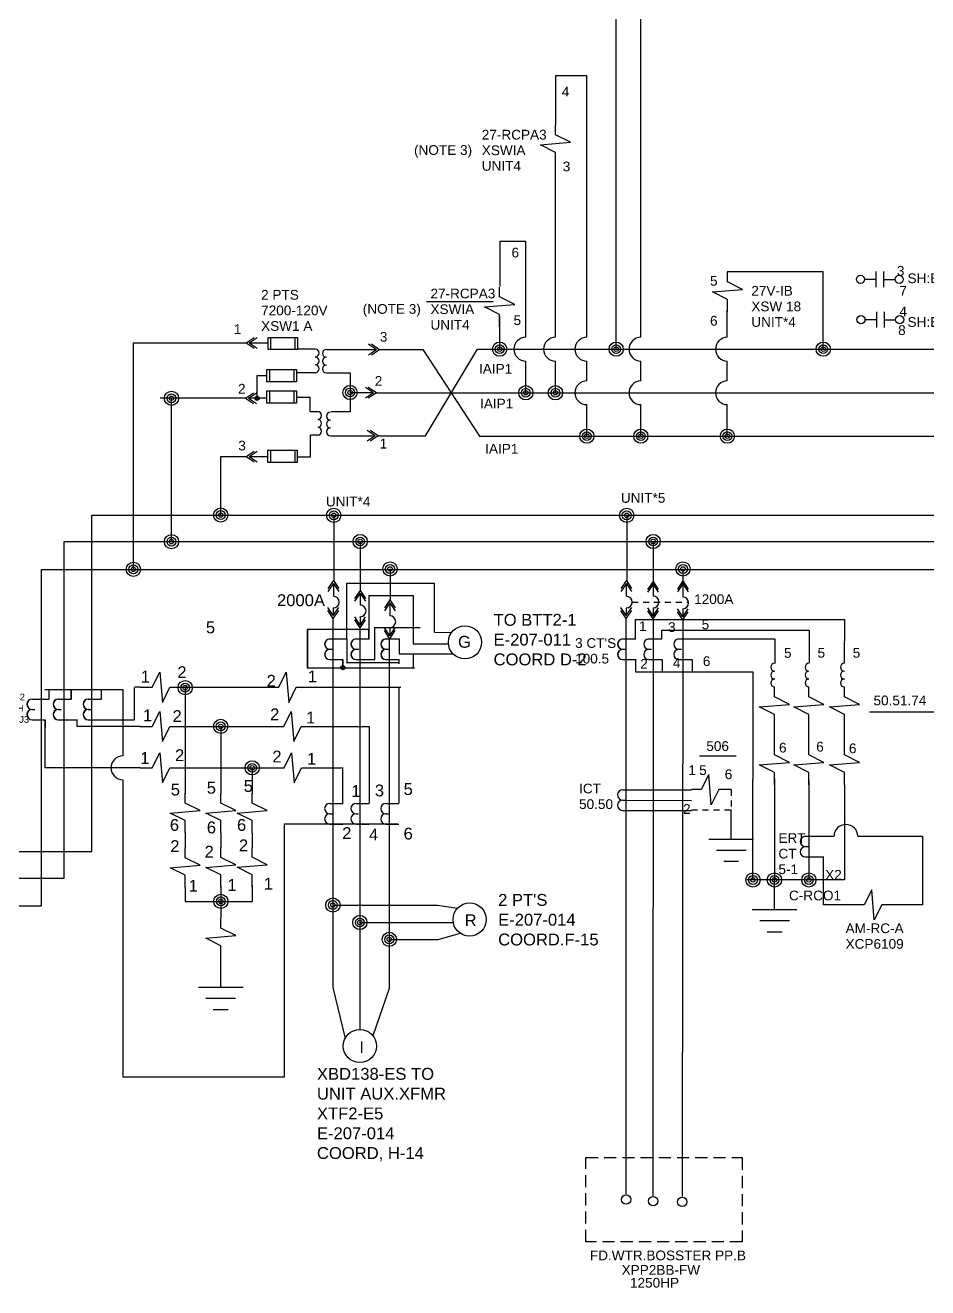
# Model space of a CAD drawing. Header units: millimetres. Extents: x 1 to 122, y 23 to 123.
# Drawn here: x 35.54 to 54.11, y 83.2 to 109.18 of the extents above; entities that cross this region are included whole.
import ezdxf
from ezdxf.enums import TextEntityAlignment as Align

# ---------------------------------------------------------------- set-up
doc = ezdxf.new("R2010")
doc.units = ezdxf.units.MM
doc.header["$MEASUREMENT"] = 0
doc.linetypes.add('HIDDEN', pattern=[0.375, 0.25, -0.125])
doc.linetypes.add('HIDDEN2', pattern=[0.1875, 0.125, -0.0625])
doc.layers.add('SYMS', color=7, linetype='Continuous')
doc.layers.add('WIRES', color=7, linetype='Continuous')
doc.styles.get("Standard").update_dxf_attribs({"font": 'arial.ttf'})
doc.styles.add('WD', font='romans.shx')

# ---------------------------------------------------------------- blocks, each defined once
blk = doc.blocks.new('hntvrh65')
for p, q in [((188.593, 219.765), (188.593, 219.453)), ((188.843, 219.765), (188.843, 219.702)), ((189.093, 219.765), (189.093, 219.453))]:
    blk.add_line(p, q)
for centre in [(188.718, 219.765), (188.968, 219.765)]:
    blk.add_arc(centre, 0.125, 0, 180)
blk = doc.blocks.new('WDDOT')
for radius in [0.03, 0.0187, 0.00929]:
    blk.add_circle((0, 0), radius)
blk = doc.blocks.new('htfjyhf')
for q in [(187.763, 220.325), (187.763, 220.2)]:
    blk.add_line((187.857, 220.262), q)
blk = doc.blocks.new('uycuy')
at = {"xscale": 0.3609041116214939, "yscale": 0.3609041116214939, "zscale": 0.3609041116214939}
for p in [(120.0938, 140.7292), (120.1061, 140.7292)]:
    blk.add_blockref('htfjyhf', p, dxfattribs=at)
blk = doc.blocks.new('htnvrj')
for p, q in [((189.0661, 220.992), (189.113, 221.0858)), ((189.113, 221.0858), (189.1286, 220.8983)), ((188.9899, 220.992), (189.0661, 220.992)), ((189.1286, 220.8983), (189.1755, 220.992)), ((189.1755, 220.992), (189.2361, 220.992))]:
    blk.add_line(p, q)
blk = doc.blocks.new('HGND2')
for p, q in [((0.125, 0.09375), (0.125, -0.09375)), ((0.171875, 0.0625), (0.171875, -0.0625)), ((0.125, 0), (0, 0)), ((0.21875, 0.03125), (0.21875, -0.03125))]:
    blk.add_line(p, q)
at = {"style": 'WD', "width": 0.8}
for tag, p in [('INST', (0.25, 0.3125)), ('LOC', (0.25, 0.15625)), ('TAG1', (0.25, 0)), ('DESC1', (0.25, -0.15625)), ('DESC2', (0.25, -0.3125))]:
    blk.add_attdef(tag, text='', height=0.125, dxfattribs=at).set_placement(p, align=Align.MIDDLE_LEFT)
at = {"style": 'WD', "flags": 1}
for tag in ['ASSYCODE', 'CAT', 'X4TERM01', 'MFG', 'FAMILY']:
    blk.add_attdef(tag, (0, 0), '', height=0.01, dxfattribs=at)
blk = doc.blocks.new('HT0_02')
blk.add_circle((0, 0), 0.0699)
at = {"style": 'WD', "flags": 1}
for tag, p in [('X2TERM01', (0, 0.0699)), ('X4TERM01', (-0.0699, 0)), ('X1TERM01', (0.0699, 0)), ('X8TERM01', (0, -0.0699))]:
    blk.add_attdef(tag, p, '', height=0.01, dxfattribs=at)
blk = doc.blocks.new('jcyurt')
for centre in [(192.433, 220.067), (192.433, 219.969), (192.433, 219.871)]:
    blk.add_arc(centre, 0.0492, 270, 90)
blk = doc.blocks.new('HFU0')
for p, q in [((-0.188, -0.078), (-0.188, 0.078)), ((-0.188, 0.078), (0.188, 0.078)), ((-0.156, 0.078), (-0.156, -0.078)), ((0.156, 0.078), (0.156, -0.078)), ((0.188, 0.078), (0.188, -0.078)), ((0.188, -0.078), (-0.188, -0.078))]:
    blk.add_line(p, q)
at = {"style": 'WD', "width": 0.7}
for tag, p in [('INST', (0, 0.328)), ('LOC', (0, 0.172)), ('DESC1', (0.007, -0.262)), ('DESC2', (0.007, -0.419)), ('DESC3', (0, -0.578))]:
    blk.add_attdef(tag, text='', height=0.125, dxfattribs=at).set_placement(p, align=Align.CENTER)
at = {"style": 'WD', "flags": 1}
for tag, p in [('X4TERM01', (-0.188, 0)), ('X1TERM02', (0.188, 0))]:
    blk.add_attdef(tag, p, '', height=0.01, dxfattribs=at)
at = {"style": 'WD', "width": 0.7}
blk.add_attdef('RATING1', text='', height=0.0938, dxfattribs=at).set_placement((0, 0), align=Align.MIDDLE_CENTER)
at = {"linetype": 'Continuous', "style": 'WD', "flags": 9}
for tag, p in [('ASSYCODE', (0.156, 0.118)), ('MFG', (0.156, 0.083)), ('CAT', (0.156, 0.102))]:
    blk.add_attdef(tag, text='', height=0.01, dxfattribs=at).set_placement(p, align=Align.CENTER)
at = {"linetype": 'Continuous', "style": 'WD', "width": 0.7, "flags": 8}
blk.add_attdef('TERM01', text='', height=0.1, dxfattribs=at).set_placement((-0.25, -0.016), align=Align.TOP_RIGHT)
blk.add_attdef('TERM02', text='', height=0.1, dxfattribs=at).set_placement((0.25, -0.016), align=Align.TOP_LEFT)
blk = doc.blocks.new('jcytrkyu')
for p, q in [((195.929, 222.196), (195.835, 222.196)), ((195.929, 222.258), (195.929, 222.133)), ((195.99, 222.258), (195.99, 222.133)), ((195.991, 222.196), (196.085, 222.196))]:
    blk.add_line(p, q)
for centre in [(195.805, 222.196), (196.115, 222.196)]:
    blk.add_circle(centre, 0.0322)

msp = doc.modelspace()

# ---------------------------------------------------------------- linework, layer by layer
for p, q in [((43.792, 103.5), (45.164, 103.5)), ((43.961, 96.695), (44.311, 96.689)), ((43.965, 96.453), (44.246, 96.453)), ((43.985, 96.251), (44.341, 96.248)), ((52.912, 95.055), (54.644, 95.055)), ((49.41, 94.149), (50.165, 94.149)), ((48.099, 93.453), (49.249, 93.453)), ((47.833, 93.24), (49.249, 93.233)), ((48.099, 93.026), (49.249, 93.026)), ((44.022, 91.08), (44.436, 91.019)), ((44.022, 90.721), (44.022, 90.721)), ((44.022, 90.721), (44.346, 90.721)), ((44.036, 90.373), (44.491, 90.499)), ((41.868, 89.385), (42.122, 88.337)), ((42.422, 89.369), (42.422, 88.524)), ((43.028, 89.363), (42.692, 88.391))]:
    msp.add_line(p, q)
at = {"linetype": 'Continuous'}
for p, q in [((43.722, 102.509), (44.883, 100.729)), ((43.774, 100.735), (44.847, 102.519))]:
    msp.add_line(p, q, dxfattribs=at)
at = {"linetype": 'HIDDEN2'}
msp.add_line((48.026, 97.314), (49.188, 97.314), dxfattribs=at)
at = {"linetype": 'HIDDEN'}
msp.add_lwpolyline([(47.075, 85.882), (50.29, 85.882), (50.29, 84.149), (47.075, 84.149)], close=True, dxfattribs=at)
for centre in [(41.877, 97.314), (47.906, 97.314), (48.458, 97.318), (42.429, 97.133), (49.068, 97.299), (43.039, 96.911)]:
    msp.add_arc(centre, 0.121, 270, 90)
at = {"layer": 'WIRES', "linetype": 'Continuous'}
for p, q in [((48.206, 102.763), (48.206, 110.908)), ((47.697, 102.519), (47.697, 109.446)), ((47.094, 108.145), (46.45, 108.145)), ((46.45, 108.145), (46.45, 107.136)), ((47.094, 102.763), (47.094, 108.145)), ((46.448, 102.763), (46.448, 106.452)), ((45.838, 104.738), (45.304, 104.738)), ((45.304, 104.738), (45.304, 103.812)), ((45.838, 102.763), (45.838, 104.738)), ((51.959, 104.112), (49.985, 104.112)), ((51.959, 102.519), (51.959, 104.112)), ((45.301, 102.519), (45.301, 103.188)), ((49.985, 102.763), (49.985, 103.324)), ((37.763, 97.988), (37.763, 102.65)), ((37.763, 102.65), (40.085, 102.65)), ((40.143, 102.65), (40.52, 102.65)), ((41.503, 102.52), (41.139, 102.52)), ((41.734, 102.515), (42.742, 102.515)), ((42.825, 102.509), (43.722, 102.509)), ((44.847, 102.519), (57.269, 102.519)), ((45.838, 101.622), (45.838, 102.274)), ((46.448, 101.622), (46.448, 102.274)), ((47.094, 101.867), (47.094, 102.274)), ((48.206, 101.867), (48.206, 102.274)), ((49.985, 101.867), (49.985, 102.274)), ((40.308, 101.509), (40.308, 101.975)), ((40.308, 101.975), (40.512, 101.975)), ((41.503, 102.035), (41.116, 102.035)), ((41.734, 102.029), (42.221, 102.029)), ((42.221, 102.029), (42.221, 101.228)), ((42.221, 101.628), (42.676, 101.628)), ((42.762, 101.622), (57.269, 101.622)), ((40.071, 101.509), (38.312, 101.509)), ((38.546, 98.558), (38.546, 101.521)), ((40.512, 101.509), (40.131, 101.509)), ((41.116, 101.533), (41.403, 101.533)), ((41.403, 101.238), (41.403, 101.533)), ((47.094, 100.729), (47.094, 101.378)), ((48.206, 100.729), (48.206, 101.378)), ((49.985, 100.729), (49.985, 101.378)), ((41.403, 101.238), (41.555, 101.238)), ((42.221, 101.228), (41.833, 101.228)), ((41.556, 100.751), (41.405, 100.751)), ((41.405, 100.307), (41.405, 100.751)), ((41.816, 100.737), (42.702, 100.737)), ((42.799, 100.735), (43.774, 100.735)), ((44.883, 100.729), (57.251, 100.729)), ((39.56, 99.105), (39.56, 100.312)), ((39.56, 100.312), (40.082, 100.312)), ((40.143, 100.313), (40.532, 100.313)), ((41.135, 100.315), (41.135, 100.315)), ((41.142, 100.307), (41.405, 100.307)), ((49.073, 97.997), (49.073, 97.689)), ((43.225, 96.13), (43.225, 96.047)), ((43.53, 95.965), (43.53, 96.251)), ((42.156, 96.068), (43.225, 96.068)), ((50.513, 95.876), (50.513, 93.661)), ((37.546, 95.513), (37.546, 94.149)), ((51.663, 94.369), (51.663, 94.898)), ((52.398, 94.369), (52.398, 94.829)), ((50.955, 94.369), (50.955, 94.819)), ((37.546, 93.66), (37.546, 87.542)), ((50.513, 91.597), (50.513, 93.661)), ((40.874, 87.542), (40.874, 92.753)), ((40.874, 92.753), (43.207, 92.753)), ((51.855, 92.069), (51.964, 92.069)), ((52.397, 91.597), (50.384, 91.597)), ((37.546, 87.542), (40.874, 87.542))]:
    msp.add_line(p, q, dxfattribs=at)
at = {"layer": 'WIRES'}
for p, q in [((36.905, 92.183), (36.905, 99.105)), ((36.905, 99.105), (113.85, 99.105)), ((41.886, 99.1), (41.886, 97.752)), ((47.915, 99.1), (47.915, 97.752)), ((36.336, 91.636), (36.336, 98.558)), ((36.336, 98.558), (113.697, 98.558)), ((42.43, 98.561), (42.43, 97.554)), ((48.459, 98.561), (48.459, 97.554)), ((35.869, 91.066), (35.869, 97.988)), ((35.869, 97.988), (113.658, 97.988)), ((43.044, 97.997), (43.044, 97.355)), ((41.878, 97.699), (41.878, 97.433)), ((42.153, 96.555), (42.153, 97.707)), ((42.153, 97.707), (43.961, 97.707)), ((43.961, 96.695), (43.961, 97.707)), ((47.907, 97.699), (47.907, 97.433)), ((49.068, 97.689), (49.068, 97.419)), ((42.428, 97.491), (42.428, 97.252)), ((42.614, 96.749), (42.614, 97.448)), ((42.614, 97.448), (43.523, 97.448)), ((43.523, 97.448), (43.523, 96.453)), ((48.457, 97.676), (48.457, 97.437)), ((41.876, 97.194), (41.876, 97.042)), ((43.039, 97.301), (43.039, 97.031)), ((47.905, 97.194), (47.905, 97.042)), ((48.458, 97.197), (48.458, 97.035)), ((49.069, 97.179), (49.069, 97.014)), ((41.868, 96.981), (41.868, 89.385)), ((42.429, 97.012), (42.429, 96.85)), ((47.897, 96.981), (47.897, 85.133)), ((48.099, 96.556), (48.099, 96.957)), ((48.099, 96.957), (52.394, 96.957)), ((48.46, 96.968), (48.451, 85.095)), ((49.07, 96.949), (49.057, 85.085)), ((52.394, 96.957), (52.393, 96.056)), ((42.61, 96.749), (41.341, 96.749)), ((41.341, 96.749), (41.341, 95.965)), ((42.614, 96.749), (41.345, 96.749)), ((41.345, 96.749), (41.345, 95.965)), ((42.422, 96.793), (42.422, 89.369)), ((42.61, 96.558), (42.61, 96.749)), ((42.614, 96.558), (42.614, 96.749)), ((42.725, 96.792), (43.657, 96.792)), ((42.729, 96.13), (42.729, 96.792)), ((42.729, 96.792), (43.661, 96.792)), ((43.04, 96.791), (43.04, 96.626)), ((48.639, 96.556), (48.639, 96.739)), ((48.639, 96.739), (51.67, 96.739)), ((51.67, 96.739), (51.67, 96.056)), ((42.013, 96.555), (42.157, 96.555)), ((42.153, 96.555), (42.153, 96.059)), ((42.157, 96.555), (42.157, 96.059)), ((43.028, 96.572), (43.028, 89.363)), ((43.229, 96.556), (43.229, 96.251)), ((43.523, 96.453), (43.965, 96.453)), ((49.254, 96.556), (50.96, 96.556)), ((50.96, 96.556), (50.96, 96.052)), ((42.069, 96.13), (42.069, 95.963)), ((42.073, 96.13), (42.073, 95.963)), ((42.524, 96.13), (42.729, 96.13)), ((43.229, 96.251), (43.985, 96.251)), ((48.099, 96.13), (48.099, 95.876)), ((48.642, 96.13), (48.642, 95.876)), ((49.259, 96.13), (49.259, 95.876)), ((41.341, 95.965), (43.543, 95.965)), ((41.345, 95.965), (43.548, 95.965)), ((48.099, 95.876), (50.513, 95.876)), ((35.938, 95.513), (37.546, 95.513)), ((36.029, 95.323), (36.029, 95.515)), ((36.483, 95.321), (36.483, 95.512)), ((36.487, 95.321), (36.487, 95.512)), ((37.107, 95.321), (37.107, 95.512)), ((37.901, 95.561), (37.785, 95.561)), ((37.785, 94.893), (37.785, 95.553)), ((38.714, 95.561), (40.53, 95.561)), ((38.828, 95.561), (38.828, 93.367)), ((41.315, 95.561), (43.267, 95.561)), ((43.226, 95.561), (43.226, 93.178)), ((35.886, 95.318), (36.03, 95.318)), ((35.943, 94.893), (35.943, 94.726)), ((35.947, 94.893), (35.947, 94.726)), ((36.397, 94.893), (36.602, 94.893)), ((36.602, 94.756), (36.602, 94.897)), ((37.103, 94.893), (37.785, 94.893)), ((35.947, 93.902), (35.947, 94.774)), ((37.901, 94.756), (36.602, 94.756)), ((38.714, 94.756), (40.631, 94.756)), ((39.56, 94.756), (39.56, 93.66)), ((41.418, 94.756), (42.616, 94.756)), ((42.616, 94.756), (42.616, 93.172)), ((37.901, 93.904), (35.943, 93.904)), ((38.714, 93.904), (40.611, 93.904)), ((40.208, 93.904), (40.208, 93.368)), ((41.425, 93.904), (42.082, 93.904)), ((42.068, 93.904), (42.068, 93.165)), ((39.56, 93.66), (39.56, 93.376)), ((50.955, 93.681), (50.955, 91.597)), ((51.663, 93.641), (51.663, 91.597)), ((52.398, 93.555), (52.397, 91.597)), ((38.827, 92.567), (38.827, 92.259)), ((39.559, 92.567), (39.559, 92.259)), ((40.208, 92.567), (40.208, 92.259)), ((51.858, 92.495), (52.18, 92.495)), ((52.669, 92.495), (54.004, 92.495)), ((54.004, 92.495), (54.004, 91.082)), ((32.644, 92.183), (36.905, 92.183)), ((51.964, 91.084), (51.964, 92.081)), ((32.074, 91.636), (36.336, 91.636)), ((39.56, 91.476), (39.562, 91.155)), ((40.208, 91.484), (40.21, 91.155)), ((38.827, 91.44), (38.827, 91.155)), ((31.607, 91.066), (35.869, 91.066)), ((38.827, 91.155), (40.21, 91.155)), ((39.562, 91.155), (39.562, 90.81)), ((41.868, 91.08), (44.022, 91.08)), ((52.602, 91.084), (51.964, 91.084)), ((54.004, 91.082), (53.377, 91.082)), ((42.422, 90.721), (44.022, 90.721)), ((43.028, 90.373), (44.036, 90.373))]:
    msp.add_line(p, q, dxfattribs=at)
at = {"layer": 'WIRES', "linetype": 'HIDDEN2'}
for p in [(50.063, 93.455), (49.249, 93.037)]:
    msp.add_line(p, (50.063, 93.037), dxfattribs=at)
at = {"layer": 'WIRES', "linetype": 'Continuous'}
for centre in [(45.838, 102.519), (46.448, 102.519), (47.094, 102.519), (48.206, 102.519), (49.985, 102.519), (47.094, 101.622), (48.206, 101.622), (49.985, 101.622), (37.546, 93.904)]:
    msp.add_arc(centre, 0.244, 90, 270, dxfattribs=at)
at = {"layer": 'WIRES'}
msp.add_arc((52.425, 92.495), 0.244, 0, 180, dxfattribs=at)

# ---------------------------------------------------------------- block references
for name, p, xscale, yscale, zscale, rotation in [('htnvrj', (777.047, -518.481), 3.305987744164149, 3.305987744164149, 3.305987744164149, 90), ('htnvrj', (780.587, -521.508), 3.305987744164149, 3.305987744164149, 3.305987744164149, 90), ('htnvrj', (775.897, -521.817), 3.305987744164149, 3.305987744164149, 3.305987744164149, 90), ('uycuy', (958.724, 1179.291), 4.888874362020808, 4.888874362020808, 4.888874362020808, 180), ('jcyurt', (358.338, 464.18), 1.645269508387359, 1.645269508387359, 1.645269508387359, 180), ('uycuy', (958.71, 1178.152), 4.888874362020808, 4.888874362020808, 4.888874362020808, 180), ('jcyurt', (358.42, 462.888), 1.645269508387359, 1.645269508387359, 1.645269508387359, 180), ('uycuy', (958.724, 1176.954), 4.888874362020808, 4.888874362020808, 4.888874362020808, 180), ('uycuy', (1118.519, -820.883), 4.888874362020808, 4.888874362020808, 4.888874362020808, 90), ('uycuy', (1124.548, -820.883), 4.888874362020808, 4.888874362020808, 4.888874362020808, 90), ('uycuy', (1125.097, -820.9), 4.888874362020808, 4.888874362020808, 4.888874362020808, 90), ('uycuy', (1125.711, -820.892), 4.888874362020808, 4.888874362020808, 4.888874362020808, 90), ('uycuy', (1119.068, -821.085), 4.888874362020808, 4.888874362020808, 4.888874362020808, 90), ('uycuy', (-1034.765, 1015.618), 4.888874362020808, 4.888874362020808, 4.888874362020808, 270), ('uycuy', (1119.682, -821.28), 4.888874362020808, 4.888874362020808, 4.888874362020808, 90), ('uycuy', (-1028.735, 1015.618), 4.888874362020808, 4.888874362020808, 4.888874362020808, 270), ('uycuy', (-1028.181, 1015.609), 4.888874362020808, 4.888874362020808, 4.888874362020808, 270), ('uycuy', (-1027.571, 1015.59), 4.888874362020808, 4.888874362020808, 4.888874362020808, 270), ('uycuy', (-1034.21, 1015.424), 4.888874362020808, 4.888874362020808, 4.888874362020808, 270), ('uycuy', (-1033.601, 1015.202), 4.888874362020808, 4.888874362020808, 4.888874362020808, 270), ('hntvrh65', (228.933, -64.456), 0.8514948915127982, 0.8514948915127982, 0.8514948915127982, 89.99999999999999), ('hntvrh65', (228.937, -64.456), 0.8514948915127982, 0.8514948915127982, 0.8514948915127982, 89.99999999999999), ('hntvrh65', (229.473, -64.456), 0.8514948915127982, 0.8514948915127982, 0.8514948915127982, 89.99999999999999), ('hntvrh65', (229.477, -64.456), 0.8514948915127982, 0.8514948915127982, 0.8514948915127982, 89.99999999999999), ('hntvrh65', (230.089, -64.456), 0.8514948915127982, 0.8514948915127982, 0.8514948915127982, 89.99999999999999), ('hntvrh65', (230.093, -64.456), 0.8514948915127982, 0.8514948915127982, 0.8514948915127982, 89.99999999999999), ('hntvrh65', (234.962, -64.456), 0.8514948915127982, 0.8514948915127982, 0.8514948915127982, 89.99999999999999), ('hntvrh65', (234.966, -64.456), 0.8514948915127982, 0.8514948915127982, 0.8514948915127982, 89.99999999999999), ('hntvrh65', (235.502, -64.456), 0.8514948915127982, 0.8514948915127982, 0.8514948915127982, 89.99999999999999), ('hntvrh65', (236.118, -64.456), 0.8514948915127982, 0.8514948915127982, 0.8514948915127982, 89.99999999999999), ('jcyurt', (367.564, 457.721), 1.645269508387359, 1.645269508387359, 1.645269508387359, 180), ('jcyurt', (368.27, 457.721), 1.645269508387359, 1.645269508387359, 1.645269508387359, 180), ('jcyurt', (368.998, 457.721), 1.645269508387359, 1.645269508387359, 1.645269508387359, 180), ('htnvrj', (781.551, -530.047), 3.305987744164149, 3.305987744164149, 3.305987744164149, 90), ('htnvrj', (782.26, -530.047), 3.305987744164149, 3.305987744164149, 3.305987744164149, 90), ('htnvrj', (782.995, -530.047), 3.305987744164149, 3.305987744164149, 3.305987744164149, 90), ('hntvrh65', (222.806, -65.693), 0.8514948915127982, 0.8514948915127982, 0.8514948915127982, 89.99999999999999), ('hntvrh65', (222.811, -65.693), 0.8514948915127982, 0.8514948915127982, 0.8514948915127982, 89.99999999999999), ('hntvrh65', (223.346, -65.693), 0.8514948915127982, 0.8514948915127982, 0.8514948915127982, 89.99999999999999), ('hntvrh65', (223.35, -65.693), 0.8514948915127982, 0.8514948915127982, 0.8514948915127982, 89.99999999999999), ('hntvrh65', (223.962, -65.693), 0.8514948915127982, 0.8514948915127982, 0.8514948915127982, 89.99999999999999), ('hntvrh65', (223.966, -65.693), 0.8514948915127982, 0.8514948915127982, 0.8514948915127982, 89.99999999999999), ('htnvrj', (781.551, -531.243), 3.305987744164149, 3.305987744164149, 3.305987744164149, 90), ('htnvrj', (782.26, -531.243), 3.305987744164149, 3.305987744164149, 3.305987744164149, 90), ('htnvrj', (782.995, -531.243), 3.305987744164149, 3.305987744164149, 3.305987744164149, 90), ('htnvrj', (674.861, 824.052), 3.305987744164149, 3.305987744164149, 3.305987744164149, 180), ('htnvrj', (769.424, -532.232), 3.305987744164149, 3.305987744164149, 3.305987744164149, 90), ('htnvrj', (770.157, -532.232), 3.305987744164149, 3.305987744164149, 3.305987744164149, 90), ('htnvrj', (770.805, -532.232), 3.305987744164149, 3.305987744164149, 3.305987744164149, 90), ('hntvrh65', (234.962, -67.559), 0.8514948915127982, 0.8514948915127982, 0.8514948915127982, 89.99999999999999), ('hntvrh65', (228.933, -67.84), 0.8514948915127982, 0.8514948915127982, 0.8514948915127982, 89.99999999999999), ('hntvrh65', (229.473, -67.84), 0.8514948915127982, 0.8514948915127982, 0.8514948915127982, 89.99999999999999), ('hntvrh65', (230.089, -67.84), 0.8514948915127982, 0.8514948915127982, 0.8514948915127982, 89.99999999999999), ('hntvrh65', (238.721, -68.517), 0.8514948915127982, 0.8514948915127982, 0.8514948915127982, 89.99999999999999), ('htnvrj', (769.424, -533.358), 3.305987744164149, 3.305987744164149, 3.305987744164149, 90), ('htnvrj', (770.157, -533.35), 3.305987744164149, 3.305987744164149, 3.305987744164149, 90), ('htnvrj', (770.805, -533.348), 3.305987744164149, 3.305987744164149, 3.305987744164149, 90), ('htnvrj', (678.214, 821.681), 3.305987744164149, 3.305987744164149, 3.305987744164149, 180), ('htnvrj', (770.157, -534.806), 3.305987744164149, 3.305987744164149, 3.305987744164149, 90)]:
    msp.add_blockref(name, p, dxfattribs=dict(xscale=xscale, yscale=yscale, zscale=zscale, rotation=rotation))
at = {"linetype": 'Continuous', "xscale": 2.570207904127459, "yscale": 2.570207904127459, "zscale": 2.570207904127459}
for p in [(-450.534, -467.134), (-450.524, -467.964)]:
    msp.add_blockref('jcytrkyu', p, dxfattribs=at)
for name, p, xscale, yscale, zscale in [('jcyurt', (-275.101, -259.631), 1.645269508387359, 1.645269508387359, 1.645269508387359), ('uycuy', (-875.816, -974.133), 4.888874362020808, 4.888874362020808, 4.888874362020808), ('uycuy', (-875.878, -975.019), 4.888874362020808, 4.888874362020808, 4.888874362020808), ('jcyurt', (-275.049, -260.915), 1.645269508387359, 1.645269508387359, 1.645269508387359), ('uycuy', (-875.842, -975.906), 4.888874362020808, 4.888874362020808, 4.888874362020808), ('htnvrj', (-586.898, -635.036), 3.305987744164149, 3.305987744164149, 3.305987744164149), ('htnvrj', (-584.297, -635.036), 3.305987744164149, 3.305987744164149, 3.305987744164149), ('htnvrj', (-586.898, -635.841), 3.305987744164149, 3.305987744164149, 3.305987744164149), ('htnvrj', (-584.194, -635.841), 3.305987744164149, 3.305987744164149, 3.305987744164149), ('htnvrj', (-586.898, -636.692), 3.305987744164149, 3.305987744164149, 3.305987744164149), ('htnvrj', (-586.898, -636.692), 3.305987744164149, 3.305987744164149, 3.305987744164149), ('htnvrj', (-584.187, -636.692), 3.305987744164149, 3.305987744164149, 3.305987744164149)]:
    msp.add_blockref(name, p, dxfattribs=dict(xscale=xscale, yscale=yscale, zscale=zscale))
at = {"layer": 'SYMS', "linetype": 'Continuous'}
for name, p, xscale, yscale, zscale in [('HFU0', (40.837, 102.636), 1.610319462460774, 1.610319462460774, 1.610319462460774), ('WDDOT', (45.301, 102.519), 4.888874362020808, 4.888874362020808, 4.888874362020808), ('WDDOT', (47.697, 102.519), 4.888874362020808, 4.888874362020808, 4.888874362020808), ('WDDOT', (51.959, 102.519), 4.888874362020808, 4.888874362020808, 4.888874362020808), ('HFU0', (40.814, 101.975), 1.610319462460774, 1.610319462460774, 1.610319462460774), ('WDDOT', (38.546, 101.509), 4.888874362020808, 4.888874362020808, 4.888874362020808), ('HFU0', (40.814, 101.533), 1.610319462460774, 1.610319462460774, 1.610319462460774), ('WDDOT', (42.221, 101.628), 4.888874362020808, 4.888874362020808, 4.888874362020808), ('WDDOT', (45.838, 101.622), 4.888874362020808, 4.888874362020808, 4.888874362020808), ('WDDOT', (46.448, 101.622), 4.888874362020808, 4.888874362020808, 4.888874362020808), ('WDDOT', (40.308, 101.509), 1.514707504439478, 1.514707504439478, 1.514707504439478), ('WDDOT', (47.094, 100.729), 4.888874362020808, 4.888874362020808, 4.888874362020808), ('WDDOT', (48.206, 100.729), 4.888874362020808, 4.888874362020808, 4.888874362020808), ('WDDOT', (49.985, 100.729), 4.888874362020808, 4.888874362020808, 4.888874362020808), ('HFU0', (40.833, 100.315), 1.610319462460774, 1.610319462460774, 1.610319462460774), ('WDDOT', (39.56, 99.105), 4.888874362020808, 4.888874362020808, 4.888874362020808), ('WDDOT', (38.546, 98.558), 4.888874362020808, 4.888874362020808, 4.888874362020808), ('WDDOT', (37.763, 97.988), 4.888874362020808, 4.888874362020808, 4.888874362020808), ('WDDOT', (50.513, 91.597), 4.888874362020808, 4.888874362020808, 4.888874362020808)]:
    msp.add_blockref(name, p, dxfattribs=dict(at, xscale=xscale, yscale=yscale, zscale=zscale))
at = {"layer": 'SYMS'}
for name, p, xscale, yscale, zscale in [('WDDOT', (41.886, 99.1), 4.888874362020808, 4.888874362020808, 4.888874362020808), ('WDDOT', (47.915, 99.1), 4.888874362020808, 4.888874362020808, 4.888874362020808), ('WDDOT', (42.43, 98.561), 4.888874362020808, 4.888874362020808, 4.888874362020808), ('WDDOT', (48.459, 98.561), 4.888874362020808, 4.888874362020808, 4.888874362020808), ('WDDOT', (43.044, 97.997), 4.888874362020808, 4.888874362020808, 4.888874362020808), ('WDDOT', (49.073, 97.997), 4.888874362020808, 4.888874362020808, 4.888874362020808), ('HT0_02', (44.586, 96.487), 4.888874362020808, 4.888874362020808, 4.888874362020808), ('WDDOT', (42.073, 95.963), 1.392554681022072, 1.392554681022072, 1.392554681022072), ('WDDOT', (38.828, 95.553), 4.888874362020808, 4.888874362020808, 4.888874362020808), ('WDDOT', (39.56, 94.756), 4.888874362020808, 4.888874362020808, 4.888874362020808), ('WDDOT', (40.208, 93.904), 4.888874362020808, 4.888874362020808, 4.888874362020808), ('WDDOT', (39.562, 91.155), 4.888874362020808, 4.888874362020808, 4.888874362020808), ('WDDOT', (41.868, 91.08), 4.888874362020808, 4.888874362020808, 4.888874362020808), ('HT0_02', (44.682, 90.782), 4.888874362020808, 4.888874362020808, 4.888874362020808), ('WDDOT', (42.422, 90.721), 4.888874362020808, 4.888874362020808, 4.888874362020808), ('WDDOT', (43.028, 90.373), 4.888874362020808, 4.888874362020808, 4.888874362020808), ('HT0_02', (42.424, 88.179), 4.888874362020808, 4.888874362020808, 4.888874362020808)]:
    msp.add_blockref(name, p, dxfattribs=dict(at, xscale=xscale, yscale=yscale, zscale=zscale))
at = {"layer": 'SYMS', "xscale": 4.888874362020808, "yscale": 4.888874362020808, "zscale": 4.888874362020808, "rotation": 270}
for p in [(50.066, 93.043), (50.958, 91.594), (39.56, 89.994)]:
    msp.add_blockref('HGND2', p, dxfattribs=at)
at = {"layer": 'SYMS', "linetype": 'HIDDEN2'}
for name, p, xscale, yscale, zscale in [('WDDOT', (50.955, 91.597), 4.888874362020808, 4.888874362020808, 4.888874362020808), ('WDDOT', (51.663, 91.597), 4.888874362020808, 4.888874362020808, 4.888874362020808), ('HT0_02', (47.902, 85.019), 1.365313447415493, 1.365313447415493, 1.365313447415493), ('HT0_02', (48.459, 84.988), 1.365313447415493, 1.365313447415493, 1.365313447415493), ('HT0_02', (49.057, 84.972), 1.365313447415493, 1.365313447415493, 1.365313447415493)]:
    msp.add_blockref(name, p, dxfattribs=dict(at, xscale=xscale, yscale=yscale, zscale=zscale))

# ---------------------------------------------------------------- texts
for s, p in [('4', (46.578, 107.719)), ('27-RCPA3', (44.932, 106.833)), ('(NOTE 3)', (43.538, 106.517)), ('XSWIA', (44.932, 106.512)), ('UNIT4', (44.932, 106.191)), ('3', (46.599, 106.179)), ('6', (45.544, 104.407)), ('3', (53.475, 104.032)), ('5', (49.63, 103.826)), ('SH:BS03', (53.694, 103.878)), ('2 PTS', (40.391, 103.538)), ('27-RCPA3', (43.876, 103.564)), ('27V-IB', (50.479, 103.621)), ('7', (53.527, 103.621)), ('7200-120V', (40.391, 103.217)), ('(NOTE 3)', (42.483, 103.247)), ('XSWIA', (43.876, 103.242)), ('XSW 18', (50.479, 103.299)), ('5', (45.586, 103.015)), ('6', (49.63, 103.004)), ('UNIT*4', (50.479, 102.978)), ('4', (53.527, 103.196)), ('SH:BS03', (53.694, 102.978)), ('1', (39.828, 102.831)), ('XSW1 A', (40.391, 102.896)), ('UNIT4', (43.876, 102.921)), ('8', (53.501, 102.811)), ('3', (42.834, 102.673)), ('IAIP1', (44.876, 102.016)), ('2', (42.73, 101.765)), ('2', (39.916, 101.605)), ('IAIP1', (44.897, 101.299)), ('3', (39.921, 100.435)), ('1', (42.829, 100.475)), ('IAIP1', (45.002, 100.371)), ('UNIT*5', (47.795, 99.358)), ('UNIT*4', (41.724, 99.283)), ('1200A', (49.303, 97.275)), ('1', (48.169, 96.719)), ('5', (49.457, 96.756)), ('3', (48.766, 96.7)), ("3 CT'S", (46.853, 96.372)), ('100.5', (46.853, 96.051)), ('2', (48.193, 95.943)), ('4', (48.865, 95.962)), ('6', (49.481, 95.999)), ('5', (51.152, 96.168)), ('5', (51.842, 96.171)), ('5', (52.566, 96.17)), ('50.51.74', (52.994, 95.191)), ('506', (49.553, 94.251)), ('6', (51.049, 94.219)), ('6', (51.815, 94.239)), ('6', (52.488, 94.205)), ('1', (49.182, 93.757)), ('5', (49.406, 93.757)), ('6', (49.932, 93.671)), ('ICT', (46.934, 93.378)), ('50.50', (46.934, 93.057)), ('2', (49.074, 92.957)), ('ERT', (51.037, 92.359)), ('CT', (51.037, 92.038)), ('5-1', (51.037, 91.717)), ('X2', (51.999, 91.603)), ('C-RCO1', (51.255, 91.177)), ('AM-RC-A', (52.419, 90.502)), ('XCP6109', (52.419, 90.181)), ('FD.WTR.BOSSTER PP.B', (47.156, 83.77)), ('XPP2BB-FW', (47.81, 83.472)), ('1250HP', (47.982, 83.208))]:
    msp.add_text(s, height=0.2).set_placement(p)
at = {"linetype": 'HIDDEN2', "attachment_point": 1}
for s, width, gutter_width, heights, insert, char_height in [('2000A', 2.70574, 61.111, [0], (40.718, 97.476), 0.2444), ('5', 2.70574, 61.111, [0.25], (39.255, 96.916), 0.244), ('TO BTT2-1\\PE-207-011\\PCOORD D-2', 2.70574, 61.111, [0], (45.175, 97.072), 0.2444), ('G', 2.70574, 61.111, [0], (44.443, 96.619), 0.244), ('1', 2.70574, 61.111, [0], (37.914, 95.902), 0.244), ('2', 2.70574, 61.111, [0], (38.667, 95.994), 0.244), ('1', 2.70574, 61.111, [0], (41.352, 95.906), 0.244), ('2', 2.70574, 61.111, [0], (40.504, 95.817), 0.244), ('TO 87TB2\\PE-207-OH\\PCOORD J3', 1.5285, 34.522, [0], (34.641, 95.429), 0.1381), ('1', 2.70574, 61.111, [0], (37.96, 95.106), 0.244), ('2', 2.70574, 61.111, [0], (38.568, 95.09), 0.244), ('2', 2.70574, 61.111, [0], (40.576, 95.126), 0.244), ('1', 2.70574, 61.111, [0], (41.316, 95.061), 0.244), ('1', 2.70574, 61.111, [0], (37.905, 94.229), 0.244), ('2', 2.70574, 61.111, [0], (38.619, 94.285), 0.244), ('2', 2.70574, 61.111, [0], (40.622, 94.258), 0.244), ('1', 2.70574, 61.111, [0], (41.334, 94.211), 0.244), ('5', 2.70574, 61.111, [0.25], (38.531, 93.579), 0.244), ('5', 2.70574, 61.111, [0.25], (39.273, 93.616), 0.244), ('5', 2.70574, 61.111, [0.25], (40.033, 93.652), 0.244), ('1', 2.70574, 61.111, [0], (42.246, 93.549), 0.244), ('3', 2.70574, 61.111, [0], (42.732, 93.56), 0.244), ('5', 2.70574, 61.111, [0], (43.324, 93.589), 0.244), ('6', 2.70574, 61.111, [0.25], (38.513, 92.85), 0.244), ('6', 2.70574, 61.111, [0.25], (39.274, 92.799), 0.244), ('6', 2.70574, 61.111, [0.25], (39.894, 92.85), 0.244), ('2', 2.70574, 61.111, [0], (42.059, 92.682), 0.244), ('4', 2.70574, 61.111, [0], (42.611, 92.653), 0.244), ('6', 2.70574, 61.111, [0], (43.323, 92.673), 0.244), ('2', 2.70574, 61.111, [0], (38.522, 92.414), 0.244), ('2', 2.70574, 61.111, [0], (39.228, 92.3), 0.244), ('2', 2.70574, 61.111, [0], (39.934, 92.431), 0.244), ('1', 2.70574, 61.111, [0], (38.9, 91.598), 0.244), ('1', 2.70574, 61.111, [0], (39.697, 91.616), 0.244), ('1', 2.70574, 61.111, [0], (40.447, 91.643), 0.244), ("2 PT'S\\PE-207-014\\PCOORD.F-15", 2.70574, 61.111, [0], (45.269, 91.308), 0.2444), ('R', 2.70574, 61.111, [0], (44.579, 90.89), 0.244), ('I', 2.70574, 61.111, [0], (42.413, 88.277), 0.244), ('XBD138-ES TO\\PUNIT AUX.XFMR\\PXTF2-E5\\PE-207-014\\PCOORD, H-14', 2.70574, 61.111, [0], (41.54, 87.729), 0.24444)]:
    msp.add_mtext_dynamic_manual_height_columns(s, width=width, gutter_width=gutter_width, heights=heights, dxfattribs=dict(at, insert=insert, char_height=char_height))

doc.saveas('drawing.dxf')
